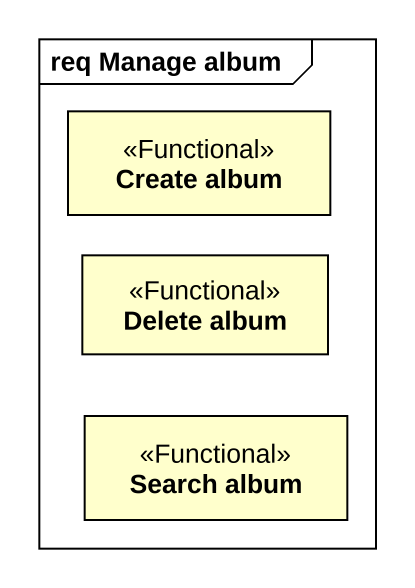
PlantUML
@startuml
mainframe req Manage album
hide circle
hide empty members
class "Create album" as Create_album <<Functional>>
class "Delete album" as Delete_album <<Functional>>
class "Search album" as Search_album <<Functional>>
@enduml
